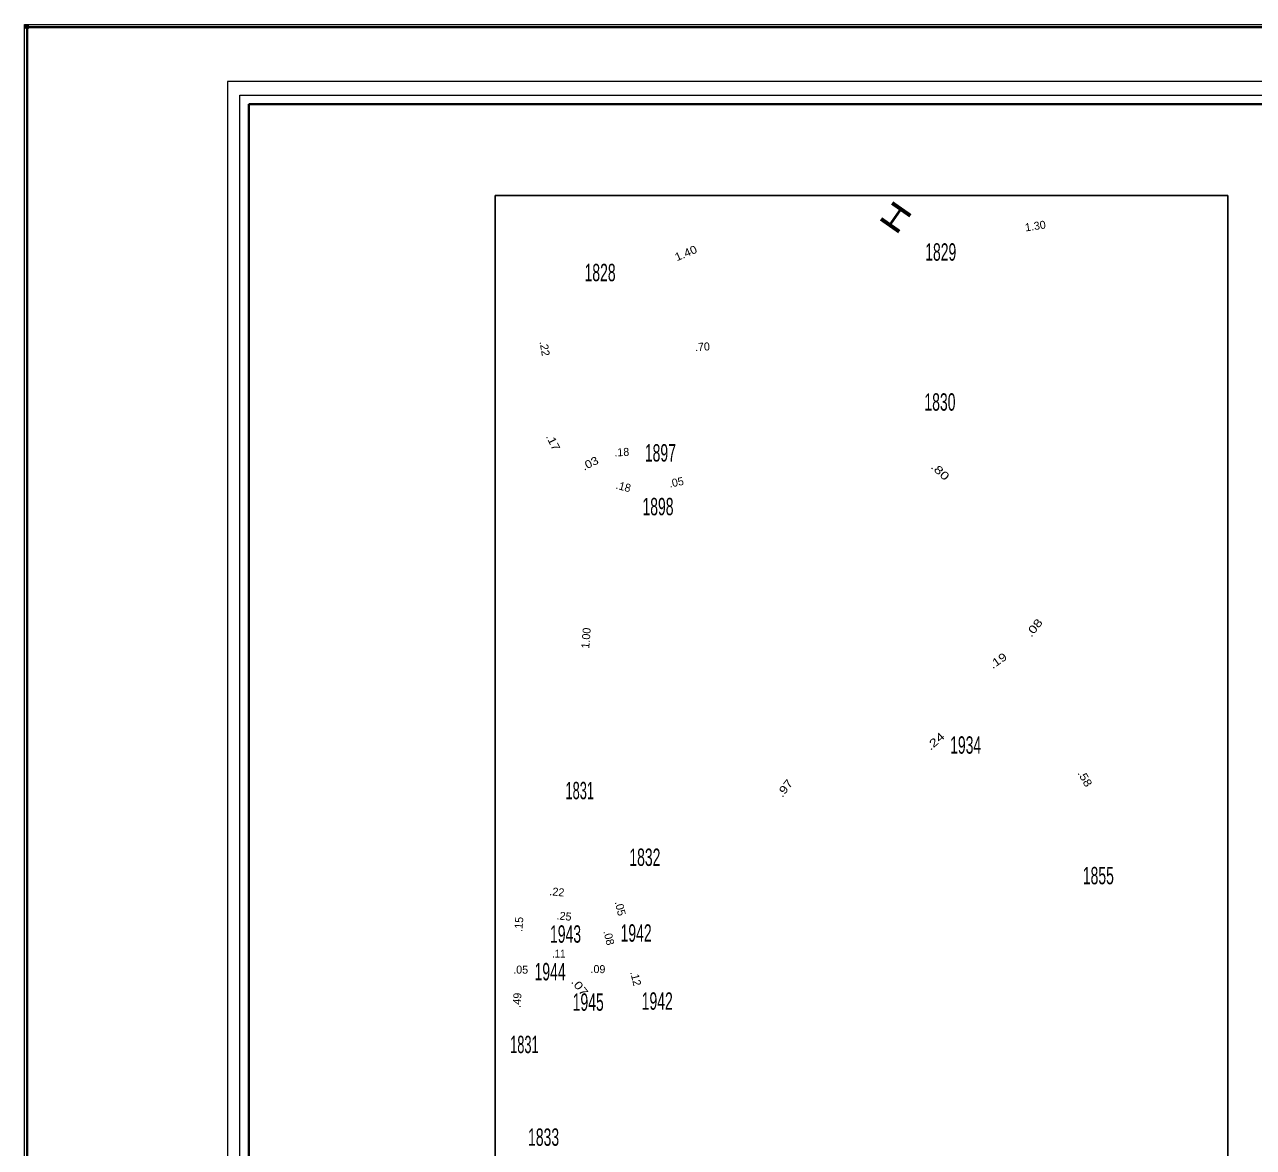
# Model space of a CAD drawing. Extents: x 465452 to 684639, y 116574 to 303413.
# Drawn here: x 472011 to 489665, y 260380 to 276507 of the extents above; entities that cross this region are included whole.
import ezdxf
from ezdxf.enums import TextEntityAlignment as Align

# ---------------------------------------------------------------- set-up
doc = ezdxf.new("R2010")
doc.units = 0
doc.header["$LTSCALE"] = 48
doc.header["$PDMODE"] = 32
doc.header["$PDSIZE"] = 24
for name, color, linetype, lineweight in [('16', 7, 'Continuous', 53), ('23', 7, 'Continuous', 25), ('35', 7, 'Continuous', 25), ('40', 7, 'Continuous', 40), ('63', 7, 'Continuous', 25)]:
    doc.layers.add(name, color=color, linetype=linetype, lineweight=lineweight)
doc.layers.add('56', color=7, linetype='Continuous')

msp = doc.modelspace()

# ---------------------------------------------------------------- linework, layer by layer
at = {"layer": '16', "lineweight": 25}
msp.add_line((472046.32, 276472.01), (472011.31, 276507.01), dxfattribs=at)
at = {"layer": '16', "lineweight": 13}
msp.add_lwpolyline([(568641.96, 220109.97), (472011.31, 220109.97), (472011.31, 276507.01), (568641.96, 276507.01)], close=True, dxfattribs=at)
at = {"layer": '16'}
msp.add_point((472046.32, 276472.01), dxfattribs=at)
at = {"layer": '35', "lineweight": 40}
for points in [[(472046.32, 276472.01), (568606.96, 276472.01), (568606.96, 220144.97), (472046.32, 220144.97)], [(475234.17, 275363.04), (567681.45, 275363.04), (567681.45, 221236.68), (475234.17, 221236.68)]]:
    msp.add_lwpolyline(points, close=True, dxfattribs=at)
at = {"layer": '35', "lineweight": 13}
msp.add_lwpolyline([(474924.98, 275688.51), (474924.98, 220927.4), (475103.53, 221106.07), (475103.53, 275493.68), (567812.06, 275493.68), (567812.06, 221106.07), (475103.53, 221106.07), (474924.98, 220927.4), (567990.64, 220927.4), (567990.64, 275688.51)], close=True, dxfattribs=at)
at = {"layer": '63'}
msp.add_lwpolyline([(478773.29, 274050.99), (489297.14, 274050.99), (489297.14, 243729.64), (478773.29, 243729.64)], close=True, dxfattribs=at)

# ---------------------------------------------------------------- texts
at = {"layer": '23'}
for s, width, p in [('1829', 0.6, (485172.82, 273116.28)), ('1828', 0.6, (480279.18, 272821.31)), ('1830', 0.6, (485161.55, 270961.85)), ('1897', 0.6, (481145.28, 270231.23)), ('1898', 0.6, (481110.99, 269459.62)), ('1934', 0.6, (485530.94, 266034.82)), ('1831', 0.55, (479986.99, 265380.7)), ('1832', 0.6, (480922.68, 264423.28)), ('1855', 0.6, (487437.03, 264159.72)), ('1943', 0.6, (479783.01, 263320)), ('1942', 0.6, (480796.87, 263334.81)), ('1944', 0.6, (479561, 262779.47)), ('1945', 0.6, (480108.63, 262342.6)), ('1942', 0.6, (481100.29, 262357.41)), ('1831', 0.55, (479191.72, 261734.2)), ('1833', 0.6, (479467.5, 260403.37))]:
    msp.add_text(s, height=250, dxfattribs=dict(at, width=width)).set_placement(p, align=Align.CENTER)
at = {"layer": '40'}
for s, rotation, p in [('1.30', 8.679, (486540.58, 273557.92)), ('.22', 279.651, (479427.36, 271843.72)), ('.70', 3.368, (481752.48, 271822.81)), ('.18', 2.881, (480593.6, 270308.98)), ('.18', 345.433, (480600.18, 269815.48)), ('.05', 11.495, (481385.61, 269877.36)), ('1.00', 85.473, (480134.35, 267691.03)), ('.22', 354.222, (479653.06, 263993.66)), ('.25', 354.222, (479756.66, 263645.64)), ('.05', 283.685, (480514.39, 263800.55)), ('.15', 86.024, (479169.45, 263580.92)), ('.08', 283.685, (480351.58, 263378.49)), ('.05', 359.419, (479137.65, 262876.77)), ('.09', 359.419, (480247.71, 262884.18)), ('.12', 283.685, (480736.41, 262793.53)), ('.49', 85.929, (479143.46, 262490.64))]:
    msp.add_text(s, height=115, rotation=rotation, dxfattribs=at).set_placement(p, align=Align.CENTER)
for s, rotation, width, p in [('1.40', 23.201, 1.1, (481533.68, 273171.85)), ('.17', 296.991, 1.15, (479553.04, 270481.74)), ('.03', 26.622, 1.15, (480160.48, 270154.53)), ('.80', 317.161, 1.35, (485126.37, 270046.64)), ('.08', 51.739, 1.3, (486559.66, 267807.85)), ('.19', 34.991, 1.25, (486027.6, 267324.1)), ('.24', 41.41, 1.35, (485133.47, 266171.12)), ('.58', 299.694, 1.15, (487195.01, 265651.21)), ('.97', 53.228, 1.25, (482978.28, 265505.03)), ('.11', 359.419, 0.9, (479685.28, 263106.32)), ('.07', 308.641, 1.3, (479942.36, 262647.98))]:
    msp.add_text(s, height=115, rotation=rotation, dxfattribs=dict(at, width=width)).set_placement(p, align=Align.CENTER)
at = {"layer": '56', "width": 1.4}
msp.add_text('H', height=320, rotation=55.084, dxfattribs=at).set_placement((484656.93, 273647.43), align=Align.CENTER)

doc.saveas('drawing.dxf')
